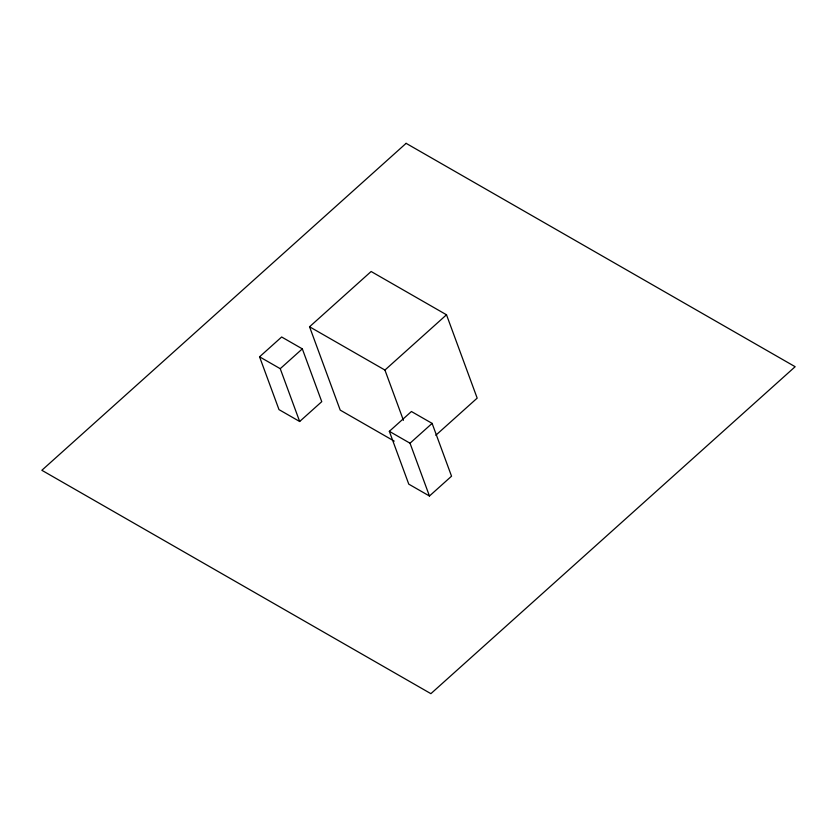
<?xml version="1.0" encoding="UTF-8"?>
<svg xmlns="http://www.w3.org/2000/svg" width="837" height="837" viewBox="0 0 837 837"><rect width="100%" height="100%" fill="white"/><g stroke="black" fill="none" stroke-linecap="round" stroke-linejoin="round"><path stroke-width="1.26" d="M259.564 356.813L281.65 336.997L302.324 348.862L321.753 401.666L299.667 421.492L278.993 409.617L259.564 356.813L280.238 368.688L299.667 421.492M394.217 441.12L340.209 410.109L309.554 326.775L371.126 271.502L446.508 314.785L477.174 398.13L435.805 435.261M280.238 368.688L302.324 348.862M403.424 420.31L384.936 370.059L446.508 314.785M389.341 431.337L411.427 411.511L432.112 423.386L451.541 476.19L429.454 496.017L408.77 484.142L389.341 431.337L410.025 443.212L429.454 496.017M410.025 443.212L432.112 423.386M309.554 326.775L384.936 370.059M406.112 143.336L41.85 470.289L430.888 693.664L795.15 366.711L406.112 143.336"/></g></svg>
